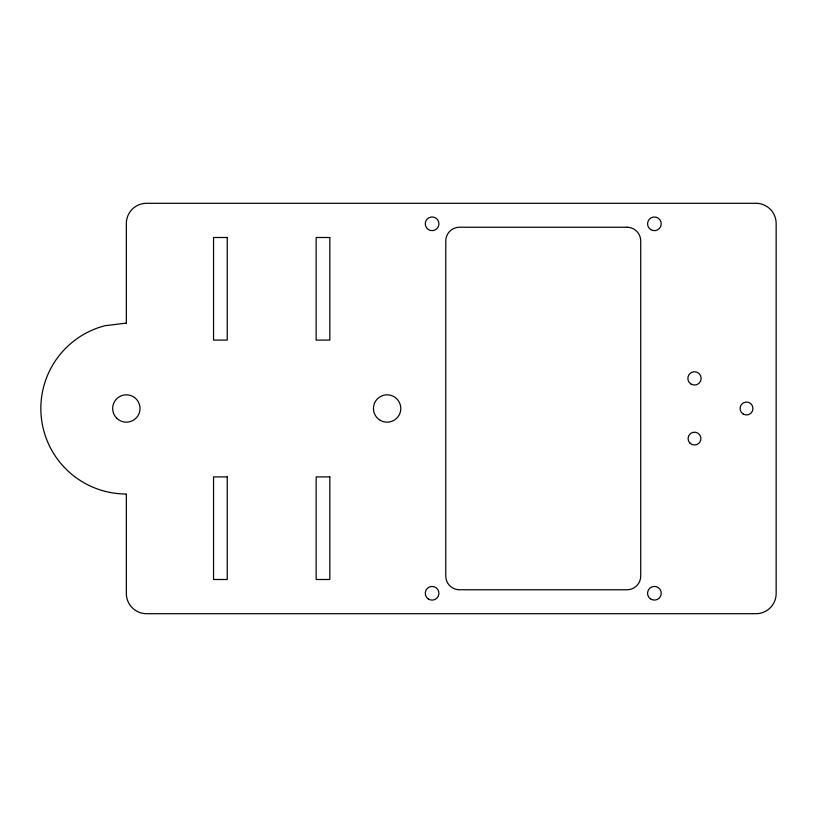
<?xml version="1.0" encoding="UTF-8"?>
<svg xmlns="http://www.w3.org/2000/svg" width="817" height="817" viewBox="0 0 817 817"><rect width="100%" height="100%" fill="white"/><g stroke="black" fill="none" stroke-linecap="round" stroke-linejoin="round"><path stroke-width="1.23" d="M126.349 323.093L104.933 325.728A85.499 85.499 0 0 0 125.604 493.999L126.349 493.907L126.349 593.183A20.18 20.18 0 0 0 146.866 613.7L755.633 613.7A20.18 20.18 0 0 0 776.15 593.183L776.15 223.817A20.18 20.18 0 0 0 755.633 203.3L146.866 203.3A20.18 20.18 0 0 0 126.349 223.817L126.349 323.093M627.037 227.238L459.46 227.238A13.685 13.685 0 0 0 445.776 240.923L445.776 576.077A13.685 13.685 0 0 0 459.46 589.762L627.037 589.762A13.685 13.685 0 0 0 640.722 576.077L640.722 240.923A13.685 13.685 0 0 0 627.037 227.238M227.238 237.502L213.554 237.502L213.554 340.097L227.238 340.097L227.238 237.502M329.833 237.502L316.159 237.502L316.159 340.097L329.833 340.097L329.833 237.502M227.238 476.903L213.554 476.903L213.554 579.498L227.238 579.498L227.238 476.903M329.833 476.903L316.159 476.903L316.159 579.498L329.833 579.498L329.833 476.903M380.283 420.346A13.685 13.685 0 0 0 400.8 408.5A13.685 13.685 0 0 0 380.283 396.653A13.685 13.685 0 0 0 380.283 420.346M116.678 418.171A13.685 13.685 0 0 0 139.564 412.044A13.685 13.685 0 0 0 122.805 395.285A13.685 13.685 0 0 0 116.678 418.171M743.276 414.096A6.465 6.465 0 0 0 752.968 408.5A6.465 6.465 0 0 0 743.276 402.904A6.465 6.465 0 0 0 743.276 414.096M691.162 384.184A6.679 6.679 0 0 0 701.18 378.404A6.679 6.679 0 0 0 691.162 372.623A6.679 6.679 0 0 0 691.162 384.184M689.957 443.141A6.424 6.424 0 0 0 700.71 440.261A6.424 6.424 0 0 0 692.836 432.387A6.424 6.424 0 0 0 689.957 443.141M428.404 229.567A6.842 6.842 0 0 0 438.933 224.134A6.842 6.842 0 0 0 428.956 217.73A6.842 6.842 0 0 0 428.404 229.567M428.19 598.902A6.842 6.842 0 0 0 438.913 593.867A6.842 6.842 0 0 0 429.191 587.096A6.842 6.842 0 0 0 428.19 598.902M650.383 598.8A6.842 6.842 0 0 0 661.198 593.979A6.842 6.842 0 0 0 651.609 587.014A6.842 6.842 0 0 0 650.383 598.8M650.7 229.577A6.842 6.842 0 0 0 661.229 224.144A6.842 6.842 0 0 0 651.261 217.741A6.842 6.842 0 0 0 650.7 229.577"/></g></svg>
